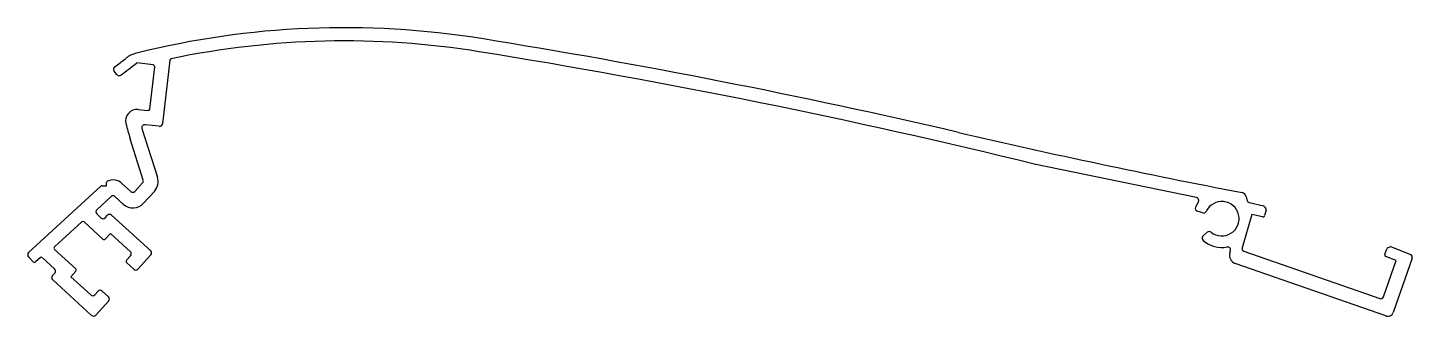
# Model space of a CAD drawing. Extents: x 3247 to 3487, y 1179 to 1230.
import ezdxf

# ---------------------------------------------------------------- set-up
doc = ezdxf.new("R2010")
doc.units = 0
doc.layers.get('0').update_dxf_attribs({"linetype": 'CONTINUOUS'})

msp = doc.modelspace()

# ---------------------------------------------------------------- linework, layer by layer
for p, q in [((3268.55, 1223.05), (3265.71, 1223.38)), ((3271.46, 1223.84), (3270.17, 1212.79)), ((3262.25, 1221.34), (3261.76, 1221.97)), ((3267.96, 1215.37), (3268.82, 1222.72)), ((3265.94, 1215.3), (3267.63, 1215.11)), ((3266.61, 1212), (3269.3, 1203.5)), ((3269.62, 1212.36), (3267.15, 1212.64)), ((3266.83, 1203.02), (3264.56, 1210.2)), ((3449.92, 1199.96), (3421.97, 1205.74)), ((3246.9, 1190.4), (3259.48, 1201.94)), ((3259.7, 1202.02), (3260.42, 1201.99)), ((3260.42, 1201.99), (3260.44, 1202.57)), ((3263.12, 1202.43), (3264.67, 1201.02)), ((3265.37, 1201.05), (3266.72, 1202.53)), ((3261.23, 1200.16), (3258.74, 1197.87)), ((3263.35, 1198.84), (3261.91, 1200.16)), ((3268.76, 1201.05), (3266.88, 1199)), ((3458.57, 1200.1), (3458.72, 1199.48)), ((3459.09, 1199.11), (3461.58, 1198.52)), ((3258.74, 1197.13), (3259.51, 1196.42)), ((3260.22, 1196.45), (3260.62, 1196.9)), ((3261.33, 1196.93), (3268.12, 1190.72)), ((3451, 1197.31), (3450.04, 1197.61)), ((3459.53, 1197.05), (3457.85, 1191.26)), ((3461.41, 1196.61), (3459.53, 1197.05)), ((3461.77, 1198.39), (3462, 1198.01)), ((3462.03, 1197.78), (3461.77, 1196.83)), ((3256.14, 1195.75), (3251.4, 1191.41)), ((3259.82, 1192.76), (3256.54, 1195.75)), ((3451.05, 1193.25), (3451.78, 1193.94)), ((3261.12, 1193.73), (3260.24, 1192.78)), ((3264.59, 1190.56), (3261.12, 1193.73)), ((3247.68, 1188.8), (3246.87, 1189.69)), ((3248.96, 1189.57), (3248.11, 1188.79)), ((3251.41, 1187.57), (3249.23, 1189.57)), ((3251.41, 1190.96), (3255.09, 1187.59)), ((3263.91, 1189.08), (3264.62, 1189.86)), ((3268.15, 1190.01), (3265.89, 1187.54)), ((3455.71, 1190.36), (3455.83, 1190.76)), ((3458.17, 1190.65), (3481.78, 1182.41)), ((3482.66, 1190.13), (3483.01, 1191.07)), ((3484.61, 1189.02), (3482.83, 1189.75)), ((3483.17, 1191.24), (3483.57, 1191.42)), ((3483.8, 1191.42), (3487.13, 1190.06)), ((3487.41, 1189.43), (3484.12, 1180)), ((3251.04, 1186.42), (3251.44, 1186.86)), ((3255.11, 1187.17), (3254.23, 1186.21)), ((3265.18, 1187.51), (3263.93, 1188.66)), ((3482.84, 1179.39), (3456.66, 1188.53)), ((3482.42, 1182.72), (3484.61, 1189.02)), ((3257.86, 1179.5), (3251.07, 1185.71)), ((3254.23, 1186.21), (3257.7, 1183.04)), ((3258.41, 1183.07), (3258.98, 1183.69)), ((3260.83, 1182.01), (3258.57, 1179.54)), ((3259.69, 1183.73), (3260.8, 1182.71))]:
    msp.add_line(p, q)
for centre, radius, start, end in [((3301.79, 1079.73), 149.78, 80.8513, 103.9593), ((3129.92, 12.55), 1230.71, 76.91597, 80.85126), ((3301.79, 1079.73), 147.48, 80.8513, 101.7729), ((3129.92, 12.55), 1228.41, 76.24681, 80.85126), ((2713.34, 1933.63), 897.96, 307.65092, 307.80783), ((2713.34, 1933.63), 899.76, 307.65089, 307.87289), ((3266.87, 1220.23), 5, 103.9593, 127.8078), ((3268.52, 1222.75), 0.3, 353.3468, 83.3468), ((3271.76, 1223.81), 0.3, 101.7729, 173.3468), ((3262.16, 1222.28), 0.5, 127.6509, 217.619), ((3262.65, 1221.65), 0.5, 217.619, 307.6509), ((3265.76, 1213.31), 2, 84.9575, 193.8334), ((3267.66, 1215.4), 0.3, 263.3468, 353.3468), ((3304.77, 1222.92), 42.18, 193.8334, 197.5528), ((3267.09, 1212.15), 0.5, 83.3468, 197.5528), ((3269.68, 1212.85), 0.5, 263.3468, 353.3468), ((3702.48, 2476.05), 1298.46, 256.91597, 259.14013), ((3266.92, 1202.74), 2.5, 317.5528, 17.5528), ((3259.68, 1201.72), 0.3, 87.5528, 132.5528), ((3260.74, 1202.56), 0.3, 114.3633, 177.5528), ((3261.57, 1200.74), 2.3, 47.5528, 114.3633), ((3266.35, 1202.87), 0.5, 317.5528, 17.5528), ((3261.57, 1199.79), 0.5, 47.5528, 132.5528), ((3265.04, 1200.68), 2.5, 227.5528, 317.5528), ((3265, 1201.39), 0.5, 227.5528, 317.5528), ((3454.32, 1196.3), 5, 144.76, 156.6746), ((3449.82, 1199.48), 0.5, 324.76, 78.3382), ((3454.32, 1196.3), 3, 231.2672, 154.8408), ((3457.6, 1199.88), 1, 12.8452, 76.2789), ((3459.2, 1199.59), 0.5, 192.8452, 256.8452), ((3259.08, 1197.5), 0.5, 132.5528, 227.5528), ((3259.85, 1196.79), 0.5, 227.5528, 317.5528), ((3260.99, 1196.56), 0.5, 47.5528, 137.5528), ((3450.18, 1198.08), 0.5, 156.6746, 253.054), ((3451.15, 1197.79), 0.5, 253.054, 334.8408), ((3461.48, 1196.9), 0.3, 256.8452, 344.8452), ((3461.51, 1198.23), 0.3, 30.8452, 76.8452), ((3461.74, 1197.85), 0.3, 344.8452, 30.8452), ((3256.34, 1195.53), 0.3, 47.5528, 132.5528), ((3452.13, 1193.57), 0.5, 51.2672, 133.054), ((3260.02, 1192.98), 0.3, 227.5528, 317.5528), ((3451.39, 1192.88), 0.5, 133.054, 229.4334), ((3454.32, 1196.3), 5, 229.4334, 280.8338), ((3483.69, 1191.15), 0.3, 67.714, 113.714), ((3247.24, 1190.03), 0.5, 132.5528, 222.5528), ((3249.09, 1189.42), 0.2, 47.5528, 132.5528), ((3251.61, 1191.19), 0.3, 132.5528, 227.5528), ((3264.13, 1188.88), 0.3, 137.5528, 227.5528), ((3264.25, 1190.19), 0.5, 317.5528, 47.5528), ((3267.78, 1190.35), 0.5, 317.5528, 47.5528), ((3455.35, 1190.9), 0.5, 343.7981, 100.8338), ((3457.15, 1189.94), 1.5, 163.7981, 250.7611), ((3458.33, 1191.12), 0.5, 163.7981, 250.7611), ((3482.94, 1190.03), 0.3, 159.714, 247.714), ((3483.29, 1190.97), 0.3, 113.714, 159.714), ((3486.94, 1189.6), 0.5, 340.7611, 67.714), ((3247.9, 1189.01), 0.3, 222.5528, 312.5528), ((3251.08, 1187.2), 0.5, 317.5528, 47.5528), ((3254.89, 1187.37), 0.3, 317.5528, 47.5528), ((3265.52, 1187.88), 0.5, 227.5528, 317.5528), ((3251.41, 1186.08), 0.5, 137.5528, 227.5528), ((3258.04, 1183.4), 0.5, 227.5528, 317.5528), ((3259.35, 1183.36), 0.5, 47.5528, 137.5528), ((3260.46, 1182.34), 0.5, 317.5528, 47.5528), ((3481.94, 1182.88), 0.5, 250.7611, 340.7611), ((3258.2, 1179.87), 0.5, 227.5528, 317.5528), ((3483.17, 1180.33), 1, 250.7611, 340.7611)]:
    msp.add_arc(centre, radius, start, end)

doc.saveas('drawing.dxf')
